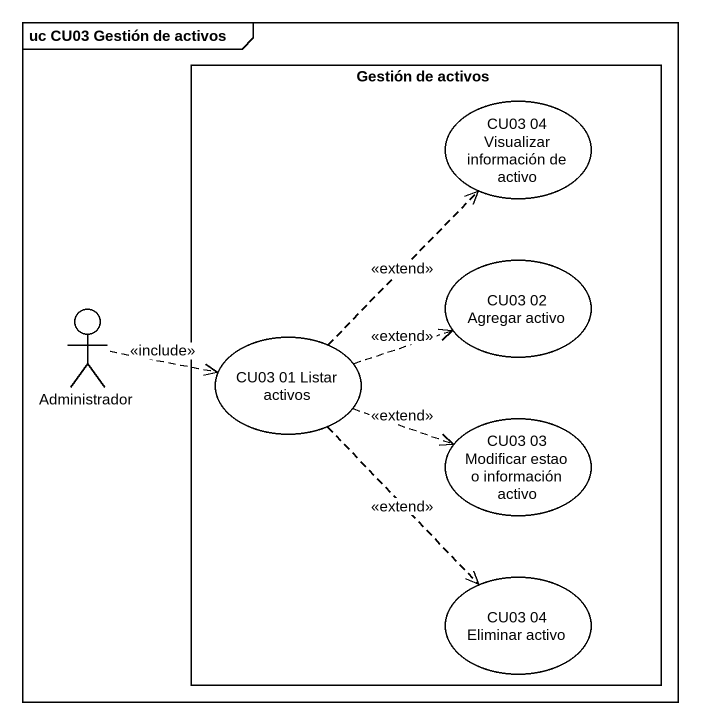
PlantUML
@startuml
mainframe uc CU03 Gestión de activos
rectangle "Gestión de activos" as Gestión_de_activos {
  usecase "CU03 04 Visualizar información de activo" as CU03_04_Visualizar
  usecase "CU03 02 Agregar activo" as CU03_02_Agregar_activo
  usecase "CU03 01 Listar activos" as CU03_01_Listar_activos
  usecase "CU03 03 Modificar estao o información activo" as CU03_03_Modificar_estao_o
  usecase "CU03 04 Eliminar activo" as CU03_04_Eliminar_activo
}
actor Administrador
Administrador .right.> CU03_01_Listar_activos : <<include>>
CU03_01_Listar_activos .up.> CU03_04_Visualizar : <<extend>>
CU03_01_Listar_activos .right.> CU03_02_Agregar_activo : <<extend>>
CU03_01_Listar_activos .right.> CU03_03_Modificar_estao_o : <<extend>>
CU03_01_Listar_activos ..> CU03_04_Eliminar_activo : <<extend>>
@enduml
